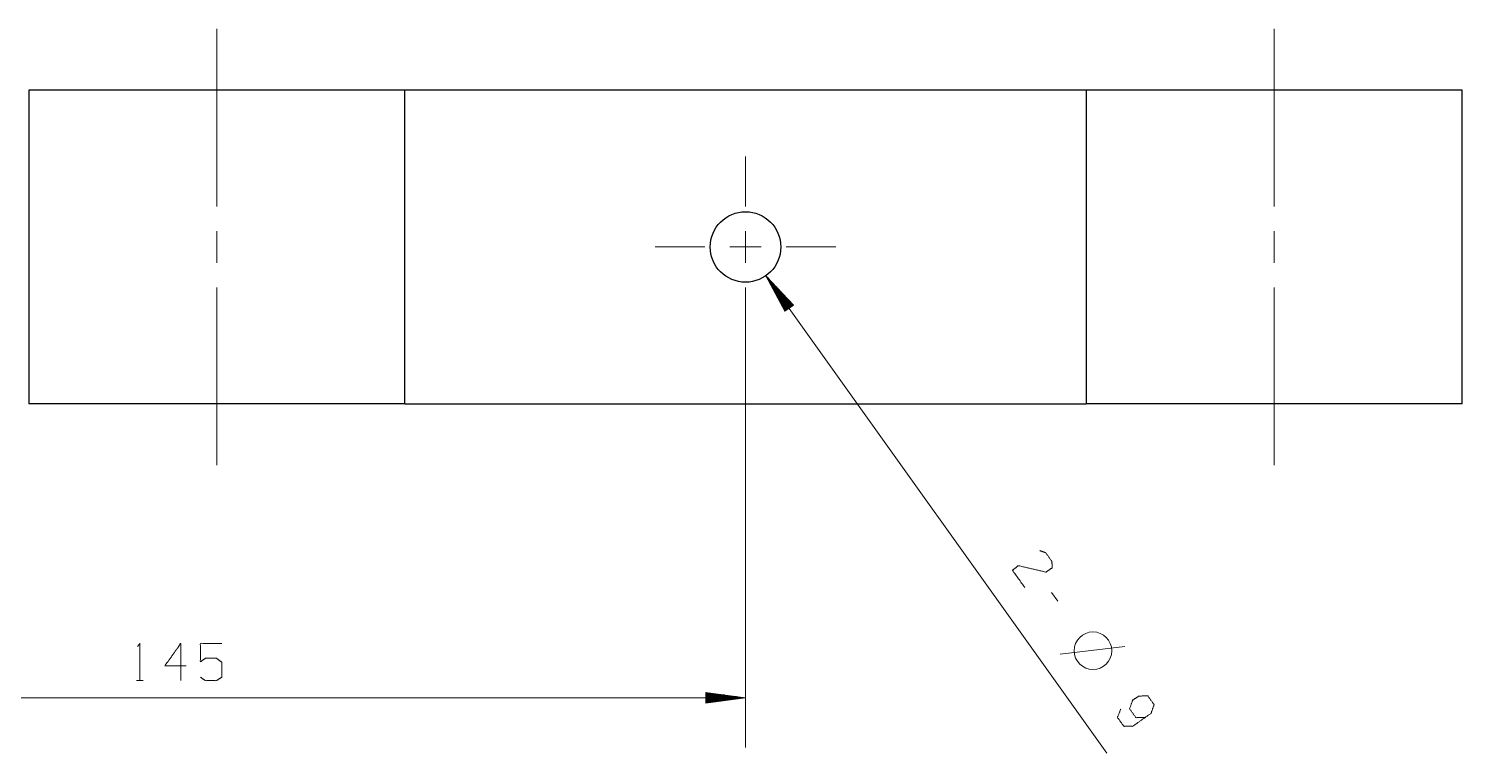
# Model space of a CAD drawing. Header units: millimetres. Extents: x 0 to 420, y 0 to 297.
# Drawn here: x 222.7 to 314.2, y 91.6 to 137.8 of the extents above; entities that cross this region are included whole.
import ezdxf

# ---------------------------------------------------------------- set-up
doc = ezdxf.new("R2010")
doc.units = ezdxf.units.MM
doc.layers.add('101', color=7, linetype='Continuous', true_color=0xffffff)

msp = doc.modelspace()

# ---------------------------------------------------------------- linework, layer by layer
at = {"layer": '101', "color": 163, "linetype": 'Continuous', "lineweight": 25}
for p, q in [((222.685, 133.866), (222.685, 113.866)), ((290.184, 133.866), (246.684, 133.866)), ((246.685, 113.866), (246.685, 133.866)), ((290.185, 133.866), (290.185, 113.866)), ((314.185, 113.866), (314.185, 133.866)), ((246.684, 113.866), (290.184, 113.866))]:
    msp.add_line(p, q, dxfattribs=at)
at = {"layer": '101', "color": 151, "linetype": 'Continuous', "lineweight": 18}
for p, q in [((268.435, 126.457), (268.435, 129.632)), ((234.685, 124.87), (234.685, 122.863)), ((268.435, 122.863), (268.435, 124.87)), ((302.185, 124.87), (302.185, 122.863)), ((265.844, 123.866), (262.669, 123.866)), ((267.431, 123.866), (269.438, 123.866)), ((271.026, 123.866), (274.201, 123.866)), ((268.435, 121.275), (268.435, 118.1))]:
    msp.add_line(p, q, dxfattribs=at)
at = {"layer": '101', "color": 22, "linetype": 'Continuous', "lineweight": 18}
for p, q in [((271.49, 120.162), (269.742, 122.035)), ((269.742, 122.035), (270.945, 119.773)), ((269.742, 122.035), (291.492, 91.563)), ((271.197, 119.953), (269.833, 121.863)), ((271.238, 119.982), (269.875, 121.893)), ((271.156, 119.923), (270.016, 121.52)), ((271.28, 120.012), (270.14, 121.608)), ((271.114, 119.894), (270.199, 121.176)), ((271.073, 119.864), (270.382, 120.832)), ((271.321, 120.041), (270.406, 121.324)), ((271.362, 120.071), (270.671, 121.039)), ((271.032, 119.835), (270.565, 120.489)), ((270.99, 119.805), (270.748, 120.145)), ((271.404, 120.1), (270.937, 120.754)), ((270.945, 119.773), (271.49, 120.162)), ((271.445, 120.13), (271.202, 120.47)), ((271.486, 120.159), (271.468, 120.185)), ((271.486, 120.159), (271.468, 120.185)), ((270.949, 119.776), (270.93, 119.802)), ((270.949, 119.776), (270.93, 119.802)), ((268.435, 118.1), (268.435, 91.931)), ((265.895, 95.44), (265.895, 94.772)), ((268.435, 95.106), (265.895, 95.44)), ((265.895, 95.436), (265.927, 95.436)), ((265.895, 95.436), (265.927, 95.436)), ((265.895, 95.385), (266.313, 95.385)), ((265.895, 95.335), (266.698, 95.335)), ((265.895, 95.284), (267.084, 95.284)), ((265.895, 95.233), (267.47, 95.233)), ((265.895, 95.182), (267.856, 95.182)), ((195.935, 95.106), (268.435, 95.106)), ((265.895, 95.131), (268.242, 95.131)), ((265.895, 94.772), (268.435, 95.106)), ((265.895, 95.081), (268.242, 95.081)), ((265.895, 95.03), (267.856, 95.03)), ((265.895, 94.979), (267.47, 94.979)), ((265.895, 94.928), (267.084, 94.928)), ((265.895, 94.877), (266.698, 94.877)), ((265.895, 94.827), (266.313, 94.827)), ((265.895, 94.776), (265.927, 94.776)), ((265.895, 94.776), (265.927, 94.776))]:
    msp.add_line(p, q, dxfattribs=at)
at = {"layer": '101', "color": 72, "linetype": 'Continuous', "lineweight": 18}
for p, q in [((288.358, 101.267), (287.968, 101.813)), ((288.514, 97.886), (292.647, 98.379)), ((229.565, 96.199), (229.989, 96.199))]:
    msp.add_line(p, q, dxfattribs=at)
at = {"layer": '101', "color": 163, "linetype": 'Continuous', "lineweight": 25}
msp.add_circle((268.435, 123.866), 2.25, dxfattribs=at)
at = {"layer": '101', "color": 72, "linetype": 'Continuous', "lineweight": 18}
msp.add_circle((290.612, 98.109), 1.2, dxfattribs=at)
at = {"layer": '101', "color": 151, "linetype": 'Continuous', "lineweight": 18}
for points, knots in [([(234.685, 137.791), (234.685, 136.204), (234.685, 126.457)], [0, 0, 0.140063, 1, 1]), ([(302.185, 137.791), (302.185, 136.204), (302.185, 126.457)], [0, 0, 0.140063, 1, 1]), ([(234.685, 121.275), (234.685, 113.116), (234.685, 109.941)], [0, 0, 0.719874, 1, 1]), ([(302.185, 121.275), (302.185, 113.116), (302.185, 109.941)], [0, 0, 0.719874, 1, 1])]:
    msp.add_open_spline(points, degree=1, knots=knots, dxfattribs=at)
at = {"layer": '101', "color": 163, "linetype": 'Continuous', "lineweight": 25}
for points, knots in [([(246.685, 133.866), (246.276, 133.866), (245.077, 133.866), (243.17, 133.866), (240.685, 133.866), (239.277, 133.866), (236.251, 133.866), (233.118, 133.866), (230.093, 133.866), (227.38, 133.866), (225.165, 133.866), (223.598, 133.866), (222.787, 133.866), (222.685, 133.866)], [0, 0, 0.017037, 0.066987, 0.146447, 0.25, 0.308658, 0.434737, 0.565263, 0.691342, 0.804381, 0.896677, 0.96194, 0.995723, 1, 1]), ([(314.185, 133.866), (313.776, 133.866), (312.577, 133.866), (310.67, 133.866), (308.185, 133.866), (305.291, 133.866), (302.185, 133.866), (299.079, 133.866), (296.185, 133.866), (293.699, 133.866), (291.792, 133.866), (291.098, 133.866), (290.287, 133.866), (290.185, 133.866)], [0, 0, 0.017037, 0.066987, 0.146447, 0.25, 0.370591, 0.5, 0.629409, 0.75, 0.853553, 0.933013, 0.961939, 0.995722, 1, 1]), ([(246.685, 113.866), (246.276, 113.866), (245.077, 113.866), (243.17, 113.866), (240.685, 113.866), (239.277, 113.866), (236.251, 113.866), (233.118, 113.866), (230.093, 113.866), (227.38, 113.866), (225.165, 113.866), (223.598, 113.866), (222.787, 113.866), (222.685, 113.866)], [0, 0, 0.017037, 0.066987, 0.146447, 0.25, 0.308658, 0.434737, 0.565263, 0.691342, 0.804381, 0.896677, 0.96194, 0.995723, 1, 1]), ([(314.185, 113.866), (313.776, 113.866), (312.577, 113.866), (310.67, 113.866), (308.185, 113.866), (305.291, 113.866), (302.185, 113.866), (299.079, 113.866), (296.185, 113.866), (293.699, 113.866), (291.792, 113.866), (291.098, 113.866), (290.287, 113.866), (290.185, 113.866)], [0, 0, 0.017037, 0.066987, 0.146447, 0.25, 0.370591, 0.5, 0.629409, 0.75, 0.853553, 0.933013, 0.961939, 0.995722, 1, 1])]:
    msp.add_open_spline(points, degree=1, knots=knots, dxfattribs=at)
at = {"layer": '101', "color": 72, "linetype": 'Continuous', "lineweight": 18}
for points, knots in [([(287.223, 104.492), (287.591, 104.363), (287.992, 103.802), (288.004, 103.398), (287.617, 103.122), (285.85, 103.533), (285.473, 103.242), (286.254, 102.149)], [0, 0, 0.069694, 0.192979, 0.265274, 0.350226, 0.67474, 0.759753, 1, 1]), ([(229.636, 98.374), (229.777, 98.574), (229.777, 96.199)], [0, 0, 0.093493, 1, 1]), ([(232.725, 97.149), (231.382, 97.149), (232.39, 98.574), (232.39, 96.199)], [0, 0, 0.245868, 0.565295, 1, 1]), ([(233.641, 96.424), (233.977, 96.199), (234.666, 96.199), (235.002, 96.424), (235.002, 97.374), (234.666, 97.624), (233.977, 97.624), (233.641, 97.399), (233.641, 98.574), (235.002, 98.574)], [0, 0, 0.062229, 0.168343, 0.230571, 0.376815, 0.441265, 0.547379, 0.609609, 0.790489, 1, 1]), ([(292.379, 94.386), (292.177, 93.851), (292.578, 93.29), (293.159, 93.293), (294.319, 94.12), (294.511, 94.67), (294.11, 95.231), (293.539, 95.214), (293.142, 94.952), (292.95, 94.403), (293.351, 93.842), (293.933, 93.844)], [0, 0, 0.076856, 0.169524, 0.247726, 0.439296, 0.5175, 0.61017, 0.687025, 0.750927, 0.82913, 0.921797, 1, 1])]:
    msp.add_open_spline(points, degree=1, knots=knots, dxfattribs=at)

doc.saveas('drawing.dxf')
